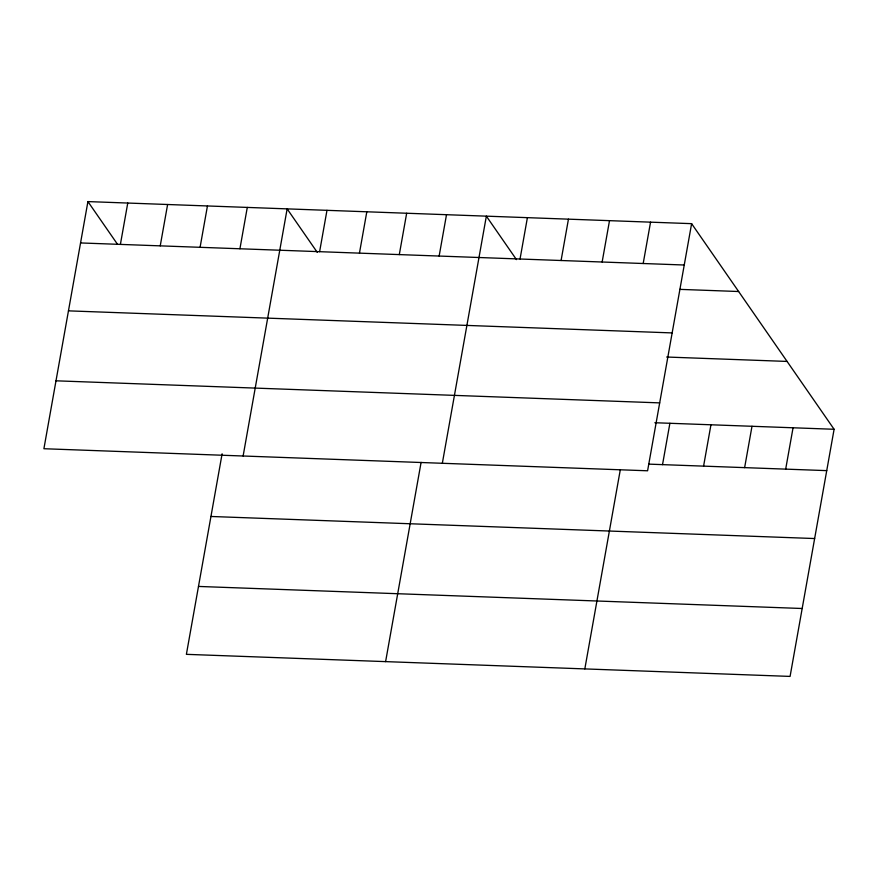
<?xml version="1.0" encoding="UTF-8"?>
<svg xmlns="http://www.w3.org/2000/svg" width="878" height="878" viewBox="0 0 878 878"><rect width="100%" height="100%" fill="white"/><g stroke="black" fill="none" stroke-linecap="round" stroke-linejoin="round"><path stroke-width="1.32" d="M87.921 201.589L43.9 448.724L647.591 470.784L691.612 223.66L87.921 201.589L117.312 244.007M120.396 244.402L127.76 203.048M160.235 245.862L167.61 204.508M200.085 247.311L207.449 205.968M239.924 248.77L247.289 207.417M222.112 453.794L186.388 654.34L790.079 676.411L834.1 429.276L691.612 223.66M243.118 456L287.139 208.876L317.265 252.348M319.614 251.679L326.978 210.336M359.453 253.138L366.817 211.785M399.303 254.598L406.668 213.244M439.143 256.058L446.507 214.704M385.607 661.628L421.1 462.377M442.336 463.277L486.357 216.153L516.473 259.625M520.039 259.01L527.404 217.656M561.086 260.514L568.45 219.16M602.143 262.006L609.508 220.652M643.19 263.51L650.554 222.156M584.825 668.904L620.318 469.664M662.528 464.638L669.892 423.284M703.585 466.13L710.95 424.776M744.632 467.634L751.996 426.28M785.678 469.137L793.053 427.784M80.556 242.943L684.236 265.013M679.791 289.367L738.628 291.518M68.462 310.856L672.142 332.916M666.665 357.028L787.072 361.429M55.994 380.811L659.685 402.881M654.845 422.735L834.1 429.276M648.853 464.133L826.736 470.63M210.95 516.473L814.641 538.543M198.494 586.438L802.174 608.498"/></g></svg>
